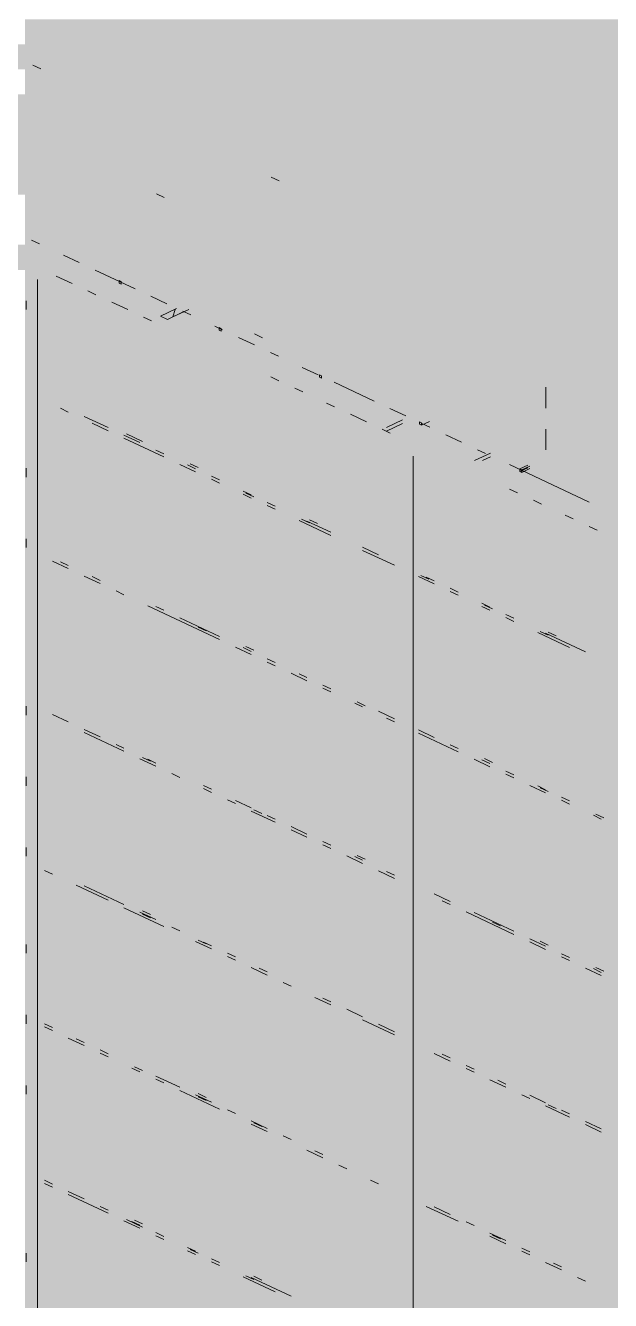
# Paper-space layout '03 3D Building and Roof' of a CAD drawing. Header units: millimetres. Extents: x 5 to 415, y 5 to 292.
# Drawn here: x 215.16 to 219.06, y 218.81 to 227.29 of the extents above; entities that cross this region are included whole.
import ezdxf

# ---------------------------------------------------------------- set-up
doc = ezdxf.new("R2010")
doc.units = ezdxf.units.MM
doc.layers.add('EXISTING', color=7, linetype='Continuous')
doc.layers.add('IMAGES', color=7, linetype='Continuous')

# ---------------------------------------------------------------- blocks, each defined once
blk = doc.blocks.new('SHEET_03')
at = {"layer": 'EXISTING', "color": 250, "lineweight": 9}
for p, q in [((215.2652, 227.0028), (215.2123, 227.0276)), ((216.8521, 226.2578), (216.7992, 226.2826)), ((216.0346, 226.172), (216.0875, 226.1472)), ((215.2564, 225.8401), (215.2034, 225.865)), ((215.5215, 225.7156), (215.4155, 225.7654)), ((215.2427, 225.6024), (215.2427, 208.9509)), ((215.4735, 225.5763), (215.3676, 225.626)), ((215.8926, 225.5414), (215.6276, 225.6659)), ((215.7861, 225.5956), (215.7861, 225.5789)), ((215.7995, 225.5893), (215.7861, 225.5956)), ((215.6323, 225.5017), (215.5794, 225.5266)), ((215.7861, 225.5789), (215.7995, 225.5727)), ((215.7995, 225.5727), (215.7995, 225.5893)), ((215.1677, 225.4031), (215.1677, 225.4618)), ((215.8441, 225.4023), (215.7382, 225.452)), ((216.1047, 225.4419), (215.9987, 225.4916)), ((216.0029, 225.3277), (215.95, 225.3526)), ((216.0613, 225.3594), (216.1676, 225.4093)), ((216.0613, 225.3594), (216.1077, 225.3376)), ((216.1077, 225.3376), (216.214, 225.3875)), ((216.1077, 225.3376), (216.1452, 225.354)), ((216.1452, 225.354), (216.2515, 225.4039)), ((216.1452, 225.354), (216.1595, 225.4024)), ((216.2638, 225.3672), (216.2107, 225.3921)), ((216.4758, 225.2676), (216.4228, 225.2925)), ((216.4529, 225.2825), (216.4529, 225.2659)), ((216.4662, 225.2763), (216.4529, 225.2825)), ((216.4529, 225.2659), (216.4662, 225.2596)), ((216.4662, 225.2596), (216.4662, 225.2763)), ((216.6879, 225.1681), (216.5819, 225.2178)), ((216.6879, 225.2409), (216.7409, 225.216)), ((216.8469, 225.0934), (216.7939, 225.1183)), ((217.112, 224.9689), (217.006, 225.0187)), ((216.85, 224.93), (216.7971, 224.9549)), ((217.1197, 224.9695), (217.1197, 224.9529)), ((217.133, 224.9633), (217.1197, 224.9695)), ((217.1197, 224.9529), (217.133, 224.9466)), ((217.133, 224.9466), (217.133, 224.9633)), ((217.4831, 224.7947), (217.2181, 224.9192)), ((217.0089, 224.8554), (216.9559, 224.8803)), ((218.6266, 224.747), (218.6266, 224.8858)), ((215.3955, 224.7464), (215.4485, 224.7215)), ((217.2207, 224.756), (217.1677, 224.7809)), ((217.6952, 224.6952), (217.5892, 224.7449)), ((215.5544, 224.6926), (215.7132, 224.6181)), ((217.4324, 224.6566), (217.3265, 224.7063)), ((217.5652, 224.6191), (217.6718, 224.6691)), ((217.7998, 224.6336), (217.8526, 224.6584)), ((215.6073, 224.647), (215.7132, 224.5973)), ((215.9417, 224.5265), (215.8358, 224.5762)), ((217.5913, 224.582), (217.5383, 224.6069)), ((217.5652, 224.5941), (217.6718, 224.6442)), ((217.7864, 224.6565), (217.7864, 224.6398)), ((217.7998, 224.6502), (217.7864, 224.6565)), ((217.7864, 224.6398), (217.7998, 224.6336)), ((217.7998, 224.6336), (217.7998, 224.6502)), ((217.8543, 224.6205), (217.8012, 224.6454)), ((218.6266, 224.4695), (218.6266, 224.6083)), ((215.8191, 224.5684), (215.925, 224.5187)), ((215.8191, 224.5476), (216.0838, 224.4233)), ((218.0663, 224.5209), (217.9603, 224.5707)), ((216.0309, 224.4689), (216.0838, 224.4441)), ((217.7431, 224.4286), (217.7431, 207.777)), ((218.1514, 224.3989), (218.258, 224.449)), ((218.2254, 224.4463), (218.1724, 224.4711)), ((218.2047, 224.399), (218.258, 224.424)), ((215.1677, 224.2891), (215.1677, 224.3477)), ((216.1897, 224.3736), (216.2956, 224.3238)), ((216.2427, 224.3695), (216.2956, 224.3447)), ((216.3123, 224.3525), (216.2593, 224.3773)), ((218.9146, 224.1227), (218.3844, 224.3716)), ((218.5061, 224.3683), (218.4532, 224.3435)), ((218.4532, 224.3268), (218.5061, 224.3516)), ((218.4532, 224.3435), (218.4532, 224.3268)), ((218.4666, 224.3372), (218.4532, 224.3435)), ((218.4532, 224.3268), (218.4666, 224.3205)), ((218.4666, 224.3372), (218.5194, 224.362)), ((218.4666, 224.3205), (218.5194, 224.3453)), ((218.4666, 224.3205), (218.4666, 224.3372)), ((216.4015, 224.295), (216.4544, 224.2701)), ((216.4015, 224.2741), (216.4544, 224.2493)), ((216.6133, 224.1955), (216.6662, 224.1707)), ((216.6133, 224.1747), (216.6662, 224.1499)), ((216.6299, 224.1825), (216.6829, 224.1577)), ((218.4384, 224.1843), (218.3854, 224.2092)), ((216.7721, 224.121), (216.825, 224.0961)), ((216.7721, 224.1001), (216.825, 224.0753)), ((218.5972, 224.1098), (218.5443, 224.1346)), ((216.9839, 224.0007), (217.1957, 223.9013)), ((217.0005, 224.0085), (217.0535, 223.9837)), ((217.0368, 223.9967), (217.1957, 223.9221)), ((217.1064, 223.9797), (217.0535, 224.0045)), ((218.809, 224.0103), (218.756, 224.0352)), ((218.9678, 223.9358), (218.9149, 223.9606)), ((215.1677, 223.8201), (215.1677, 223.8787)), ((217.4074, 223.8227), (217.5133, 223.773)), ((215.3426, 223.7305), (215.4485, 223.6808)), ((215.3955, 223.7265), (215.4485, 223.7016)), ((217.4074, 223.8019), (217.6192, 223.7025)), ((215.5544, 223.6311), (215.6603, 223.5814)), ((215.6073, 223.6271), (215.6603, 223.6022)), ((217.778, 223.6279), (217.8839, 223.5782)), ((217.7947, 223.6357), (217.8477, 223.6109)), ((217.831, 223.6238), (217.8839, 223.599)), ((215.7662, 223.5317), (215.8191, 223.5068)), ((217.9898, 223.5493), (218.0428, 223.5244)), ((217.9898, 223.5285), (218.0428, 223.5036)), ((215.9779, 223.4323), (216.4544, 223.2086)), ((216.0309, 223.4282), (216.0838, 223.4034)), ((218.2016, 223.4499), (218.2545, 223.425)), ((218.2016, 223.429), (218.2545, 223.4042)), ((218.2183, 223.4369), (218.2712, 223.412)), ((216.1897, 223.3537), (216.4544, 223.2294)), ((218.3604, 223.3753), (218.4134, 223.3504)), ((218.3604, 223.3545), (218.4134, 223.3296)), ((216.3123, 223.291), (216.3652, 223.2661)), ((218.5722, 223.255), (218.784, 223.1556)), ((218.5889, 223.2629), (218.6418, 223.238)), ((218.6251, 223.251), (218.8899, 223.1267)), ((218.6948, 223.234), (218.6418, 223.2588)), ((216.5603, 223.1588), (216.6662, 223.1091)), ((216.6133, 223.1548), (216.6662, 223.13)), ((216.6829, 223.1378), (216.6299, 223.1626)), ((216.7721, 223.0802), (216.825, 223.0554)), ((216.7721, 223.0594), (216.825, 223.0346)), ((216.9309, 222.9849), (217.0368, 222.9351)), ((216.9839, 222.9808), (217.0368, 222.956)), ((217.1427, 222.9063), (217.1957, 222.8814)), ((217.1427, 222.8854), (217.1957, 222.8606)), ((217.3712, 222.7938), (217.4241, 222.769)), ((215.1677, 222.706), (215.1677, 222.7647)), ((215.3426, 222.7106), (215.4485, 222.6609)), ((217.3545, 222.786), (217.4074, 222.7612)), ((217.5133, 222.7323), (217.6192, 222.6825)), ((217.5663, 222.6866), (217.6192, 222.6617)), ((215.5544, 222.6112), (215.6603, 222.5615)), ((215.5544, 222.5904), (215.8191, 222.4661)), ((217.778, 222.608), (217.8839, 222.5583)), ((217.778, 222.5872), (218.0428, 222.4629)), ((215.7662, 222.5118), (215.8191, 222.4869)), ((217.9898, 222.5086), (218.0428, 222.4837)), ((215.925, 222.4164), (216.0309, 222.3667)), ((215.9417, 222.4242), (215.9946, 222.3994)), ((215.9779, 222.4124), (216.0309, 222.3875)), ((218.1486, 222.4132), (218.2545, 222.3635)), ((218.2016, 222.4091), (218.2545, 222.3843)), ((218.2712, 222.3921), (218.2183, 222.417)), ((215.1677, 222.237), (215.1677, 222.2956)), ((216.1368, 222.317), (216.1897, 222.2921)), ((218.3604, 222.3346), (218.4134, 222.3097)), ((218.3604, 222.3138), (218.4134, 222.2889)), ((216.3485, 222.2384), (216.4015, 222.2135)), ((216.3485, 222.2176), (216.4015, 222.1927)), ((218.5193, 222.2392), (218.6251, 222.1895)), ((218.5722, 222.2351), (218.6251, 222.2103)), ((218.5889, 222.2222), (218.6418, 222.1973)), ((216.5074, 222.143), (216.5603, 222.1181)), ((216.5603, 222.1389), (216.6662, 222.0892)), ((218.731, 222.1606), (218.784, 222.1357)), ((218.731, 222.1398), (218.784, 222.1149)), ((216.6662, 222.0684), (216.825, 221.9939)), ((216.6829, 222.0762), (216.7358, 222.0514)), ((216.7721, 222.0395), (216.825, 222.0147)), ((218.9428, 222.0403), (218.9958, 222.0155)), ((218.9595, 222.0482), (219.0124, 222.0233)), ((216.9309, 221.965), (217.0368, 221.9152)), ((216.9309, 221.9441), (217.0368, 221.8944)), ((217.1427, 221.8655), (217.1957, 221.8407)), ((215.1677, 221.7679), (215.1677, 221.8266)), ((217.1427, 221.8447), (217.1957, 221.8199)), ((217.3015, 221.7701), (217.4074, 221.7204)), ((217.3545, 221.7661), (217.4074, 221.7413)), ((217.4241, 221.7491), (217.3712, 221.7739)), ((215.2897, 221.6739), (215.3426, 221.6491)), ((217.5133, 221.6707), (217.6192, 221.621)), ((217.5663, 221.6667), (217.6192, 221.6418)), ((215.5014, 221.5745), (215.7132, 221.4751)), ((215.5544, 221.5705), (215.8191, 221.4462)), ((217.8839, 221.5175), (217.9898, 221.4678)), ((217.9369, 221.4719), (217.9898, 221.447)), ((215.8191, 221.4254), (216.0838, 221.3011)), ((215.925, 221.3965), (216.0309, 221.3468)), ((215.9946, 221.3795), (215.9417, 221.4043)), ((215.9417, 221.3835), (215.9946, 221.3586)), ((218.0957, 221.3973), (218.4134, 221.2482)), ((218.1486, 221.3933), (218.4134, 221.269)), ((216.1368, 221.2971), (216.1897, 221.2722)), ((218.2712, 221.3306), (218.3242, 221.3057)), ((216.2956, 221.2017), (216.4015, 221.152)), ((216.3123, 221.2095), (216.3652, 221.1847)), ((216.3485, 221.1976), (216.4015, 221.1728)), ((218.5193, 221.2193), (218.6251, 221.1696)), ((218.5193, 221.1985), (218.6251, 221.1488)), ((218.6418, 221.1774), (218.5889, 221.2022)), ((215.1677, 221.123), (215.1677, 221.1816)), ((216.5074, 221.1231), (216.5603, 221.0982)), ((216.5074, 221.1023), (216.5603, 221.0774)), ((218.731, 221.1199), (218.784, 221.095)), ((218.731, 221.099), (218.784, 221.0742)), ((216.6662, 221.0277), (216.7721, 220.978)), ((216.7192, 221.0237), (216.7721, 220.9988)), ((218.8899, 221.0245), (218.9958, 220.9748)), ((218.9428, 221.0204), (218.9958, 220.9956)), ((219.0124, 221.0034), (218.9595, 221.0283)), ((216.878, 220.9283), (216.9309, 220.9034)), ((217.0898, 220.8289), (217.1957, 220.7791)), ((217.1427, 220.8248), (217.1957, 220.8)), ((215.1677, 220.6539), (215.1677, 220.7125)), ((217.3015, 220.7502), (217.4074, 220.7005)), ((217.4074, 220.6797), (217.6192, 220.5803)), ((215.2897, 220.654), (215.3426, 220.6292)), ((215.2897, 220.6332), (215.3426, 220.6084)), ((217.5133, 220.6508), (217.6192, 220.6011)), ((215.4485, 220.5587), (215.5544, 220.5089)), ((215.5014, 220.5546), (215.5544, 220.5298)), ((215.6603, 220.4801), (215.7132, 220.4552)), ((215.6603, 220.4592), (215.7132, 220.4344)), ((217.8839, 220.456), (217.9898, 220.4063)), ((217.9369, 220.452), (217.9898, 220.4271)), ((215.872, 220.3598), (215.925, 220.335)), ((215.8887, 220.3676), (215.9417, 220.3428)), ((218.0957, 220.3774), (218.1486, 220.3525)), ((218.0957, 220.3566), (218.1486, 220.3317)), ((216.0309, 220.3061), (216.1897, 220.2315)), ((216.0309, 220.2852), (216.0838, 220.2604)), ((218.2545, 220.282), (218.3604, 220.2323)), ((218.3075, 220.278), (218.3604, 220.2531)), ((215.1677, 220.1849), (215.1677, 220.2435)), ((216.1897, 220.2107), (216.4544, 220.0864)), ((216.2956, 220.1818), (216.4015, 220.1321)), ((216.3652, 220.1648), (216.3123, 220.1896)), ((216.3123, 220.1688), (216.3652, 220.1439)), ((218.4663, 220.1826), (218.5193, 220.1577)), ((218.5193, 220.1786), (218.6251, 220.1288)), ((216.5074, 220.0824), (216.5603, 220.0575)), ((218.6251, 220.108), (218.784, 220.0335)), ((218.6418, 220.1159), (218.6948, 220.091)), ((216.6662, 220.0078), (216.7721, 219.9581)), ((218.731, 220.0791), (218.784, 220.0543)), ((218.8899, 220.0046), (218.9958, 219.9549)), ((216.6662, 219.987), (216.7721, 219.9373)), ((216.6829, 219.9948), (216.7358, 219.9699)), ((218.8899, 219.9838), (218.9958, 219.934)), ((216.878, 219.9084), (216.9309, 219.8835)), ((217.0368, 219.813), (217.1427, 219.7633)), ((217.0898, 219.8089), (217.1427, 219.7841)), ((217.2486, 219.7136), (217.3015, 219.6887)), ((215.2897, 219.6133), (215.3426, 219.5885)), ((215.2897, 219.5925), (215.3426, 219.5677)), ((217.4604, 219.6141), (217.5133, 219.5893)), ((215.4485, 219.5388), (215.5544, 219.489)), ((215.4485, 219.5179), (215.7132, 219.3937)), ((215.6603, 219.4393), (215.7132, 219.4145)), ((217.831, 219.4401), (218.0428, 219.3407)), ((217.8839, 219.4361), (217.9898, 219.3864)), ((215.8191, 219.3439), (215.925, 219.2942)), ((215.8358, 219.3518), (215.9417, 219.3021)), ((215.872, 219.3399), (215.925, 219.3151)), ((215.9417, 219.3229), (215.8887, 219.3477)), ((218.0957, 219.3367), (218.1486, 219.3118)), ((216.0309, 219.2653), (216.0838, 219.2405)), ((216.0309, 219.2445), (216.0838, 219.2197)), ((218.2545, 219.2621), (218.3604, 219.2124)), ((218.2545, 219.2413), (218.3604, 219.1916)), ((218.2712, 219.2491), (218.3242, 219.2243)), ((216.2427, 219.1659), (216.2956, 219.1411)), ((216.2593, 219.1529), (216.3123, 219.1281)), ((218.4663, 219.1627), (218.5193, 219.1378)), ((215.1677, 219.0708), (215.1677, 219.1295)), ((216.2427, 219.1451), (216.2956, 219.1202)), ((216.4015, 219.0914), (216.4544, 219.0665)), ((216.4015, 219.0705), (216.4544, 219.0457)), ((218.4663, 219.1419), (218.5193, 219.117)), ((218.6251, 219.0673), (218.731, 219.0176)), ((218.6781, 219.0633), (218.731, 219.0384)), ((216.6299, 218.9789), (216.6829, 218.9541)), ((216.6133, 218.9711), (216.825, 218.8717)), ((216.6662, 218.9671), (216.9309, 218.8428)), ((216.7358, 218.95), (216.6829, 218.9749)), ((218.8369, 218.9679), (218.8899, 218.943))]:
    blk.add_line(p, q, dxfattribs=at)
at = {"layer": 'IMAGES', "color": 7}
for points in [[(215.1593, 227.1667), (215.4925, 227.1667), (215.1593, 227.3333), (215.4925, 227.3333)], [(215.4925, 227.1667), (223.1578, 227.1667), (215.4925, 227.3333), (223.1578, 227.3333)], [(214.9926, 227), (215.3259, 227), (214.9926, 227.1667), (215.3259, 227.1667)], [(215.3259, 227), (215.4925, 227), (215.3259, 227.1667), (215.4925, 227.1667)], [(215.4925, 227), (215.6592, 227), (215.4925, 227.1667), (215.6592, 227.1667)], [(215.6592, 227), (222.9911, 227), (215.6592, 227.1667), (222.9911, 227.1667)], [(215.1593, 226.8333), (215.3259, 226.8333), (215.1593, 227), (215.3259, 227)], [(215.3259, 226.8333), (215.6592, 226.8333), (215.3259, 227), (215.6592, 227)], [(215.6592, 226.8333), (215.8258, 226.8333), (215.6592, 227), (215.8258, 227)], [(215.8258, 226.8333), (222.158, 226.8333), (215.8258, 227), (222.158, 227)], [(214.9926, 226.6667), (215.3259, 226.6667), (214.9926, 226.8333), (215.3259, 226.8333)], [(215.3259, 226.6667), (215.6592, 226.6667), (215.3259, 226.8333), (215.6592, 226.8333)], [(215.6592, 226.6667), (215.8258, 226.6667), (215.6592, 226.8333), (215.8258, 226.8333)], [(215.8258, 226.6667), (215.9924, 226.6667), (215.8258, 226.8333), (215.9924, 226.8333)], [(215.9924, 226.6667), (216.3257, 226.6667), (215.9924, 226.8333), (216.3257, 226.8333)], [(216.3257, 226.6667), (216.4924, 226.6667), (216.3257, 226.8333), (216.4924, 226.8333)], [(216.4924, 226.6667), (221.8247, 226.6667), (216.4924, 226.8333), (221.8247, 226.8333)], [(214.9926, 226.5), (215.3259, 226.5), (214.9926, 226.6667), (215.3259, 226.6667)], [(215.3259, 226.5), (215.9924, 226.5), (215.3259, 226.6667), (215.9924, 226.6667)], [(215.9924, 226.5), (216.4924, 226.5), (215.9924, 226.6667), (216.4924, 226.6667)], [(216.4924, 226.5), (216.659, 226.5), (216.4924, 226.6667), (216.659, 226.6667)], [(216.659, 226.5), (216.8256, 226.5), (216.659, 226.6667), (216.8256, 226.6667)], [(216.8256, 226.5), (221.4914, 226.5), (216.8256, 226.6667), (221.4914, 226.6667)], [(214.9926, 226.3333), (215.3259, 226.3333), (214.9926, 226.5), (215.3259, 226.5)], [(215.3259, 226.3333), (215.4925, 226.3333), (215.3259, 226.5), (215.4925, 226.5)], [(215.4925, 226.3333), (215.6592, 226.3333), (215.4925, 226.5), (215.6592, 226.5)], [(215.6592, 226.3333), (215.9924, 226.3333), (215.6592, 226.5), (215.9924, 226.5)], [(215.9924, 226.3333), (216.1591, 226.3333), (215.9924, 226.5), (216.1591, 226.5)], [(216.1591, 226.3333), (216.3257, 226.3333), (216.1591, 226.5), (216.3257, 226.5)], [(216.3257, 226.3333), (216.8256, 226.3333), (216.3257, 226.5), (216.8256, 226.5)], [(216.8256, 226.3333), (217.3255, 226.3333), (216.8256, 226.5), (217.3255, 226.5)], [(217.3255, 226.3333), (221.1581, 226.3333), (217.3255, 226.5), (221.1581, 226.5)], [(214.826, 226.1667), (215.3259, 226.1667), (214.826, 226.3333), (215.3259, 226.3333)], [(215.3259, 226.1667), (215.4925, 226.1667), (215.3259, 226.3333), (215.4925, 226.3333)], [(215.4925, 226.1667), (215.6592, 226.1667), (215.4925, 226.3333), (215.6592, 226.3333)], [(215.6592, 226.1667), (215.8258, 226.1667), (215.6592, 226.3333), (215.8258, 226.3333)], [(215.8258, 226), (215.9924, 226), (215.8258, 226.3333), (215.9924, 226.3333)], [(215.9924, 226.1667), (216.1591, 226.1667), (215.9924, 226.3333), (216.1591, 226.3333)], [(216.1591, 226.1667), (216.3257, 226.1667), (216.1591, 226.3333), (216.3257, 226.3333)], [(216.3257, 226.1667), (216.4924, 226.1667), (216.3257, 226.3333), (216.4924, 226.3333)], [(216.4924, 226.1667), (216.659, 226.1667), (216.4924, 226.3333), (216.659, 226.3333)], [(216.659, 226.1667), (216.8256, 226.1667), (216.659, 226.3333), (216.8256, 226.3333)], [(216.8256, 226.1667), (216.9923, 226.1667), (216.8256, 226.3333), (216.9923, 226.3333)], [(216.9923, 226.1667), (217.1589, 226.1667), (216.9923, 226.3333), (217.1589, 226.3333)], [(217.1589, 226.1667), (217.3255, 226.1667), (217.1589, 226.3333), (217.3255, 226.3333)], [(217.3255, 226.1667), (217.4922, 226.1667), (217.3255, 226.3333), (217.4922, 226.3333)], [(217.4922, 226.1667), (220.8249, 226.1667), (217.4922, 226.3333), (220.8249, 226.3333)], [(215.1593, 226), (215.8258, 226), (215.1593, 226.1667), (215.8258, 226.1667)], [(215.9924, 226), (216.1591, 226), (215.9924, 226.1667), (216.1591, 226.1667)], [(216.1591, 226), (216.4924, 226), (216.1591, 226.1667), (216.4924, 226.1667)], [(216.4924, 226), (216.9923, 226), (216.4924, 226.1667), (216.9923, 226.1667)], [(216.9923, 226), (217.1589, 226), (216.9923, 226.1667), (217.1589, 226.1667)], [(217.1589, 226), (217.3255, 226), (217.1589, 226.1667), (217.3255, 226.1667)], [(217.3255, 226), (217.4922, 226), (217.3255, 226.1667), (217.4922, 226.1667)], [(217.4922, 226), (217.6588, 226), (217.4922, 226.1667), (217.6588, 226.1667)], [(217.6588, 226), (217.8254, 226), (217.6588, 226.1667), (217.8254, 226.1667)], [(217.8254, 226), (220.6582, 226), (217.8254, 226.1667), (220.6582, 226.1667)], [(215.1593, 225.8333), (215.3259, 225.8333), (215.1593, 226), (215.3259, 226)], [(215.3259, 225.8333), (215.4925, 225.8333), (215.3259, 226), (215.4925, 226)], [(215.4925, 225.8333), (216.1591, 225.8333), (215.4925, 226), (216.1591, 226)], [(216.1591, 225.8333), (216.3257, 225.8333), (216.1591, 226), (216.3257, 226)], [(216.3257, 225.8333), (216.4924, 225.8333), (216.3257, 226), (216.4924, 226)], [(216.4924, 225.8333), (216.659, 225.8333), (216.4924, 226), (216.659, 226)], [(216.659, 225.8333), (216.8256, 225.8333), (216.659, 226), (216.8256, 226)], [(216.8256, 225.8333), (217.4922, 225.8333), (216.8256, 226), (217.4922, 226)], [(217.4922, 225.8333), (217.6588, 225.8333), (217.4922, 226), (217.6588, 226)], [(217.6588, 225.8333), (217.8254, 225.8333), (217.6588, 226), (217.8254, 226)], [(217.8254, 225.8333), (217.9921, 225.8333), (217.8254, 226), (217.9921, 226)], [(217.9921, 225.8333), (218.1587, 225.8333), (217.9921, 226), (218.1587, 226)], [(218.1587, 225.8333), (220.4916, 225.8333), (218.1587, 226), (220.4916, 226)], [(214.9926, 225.6667), (215.3259, 225.6667), (214.9926, 225.8333), (215.3259, 225.8333)], [(215.3259, 225.6667), (215.4925, 225.6667), (215.3259, 225.8333), (215.4925, 225.8333)], [(215.4925, 225.6667), (215.6592, 225.6667), (215.4925, 225.8333), (215.6592, 225.8333)], [(215.6592, 225.6667), (215.8258, 225.6667), (215.6592, 225.8333), (215.8258, 225.8333)], [(215.8258, 225.6667), (216.4924, 225.6667), (215.8258, 225.8333), (216.4924, 225.8333)], [(216.4924, 225.6667), (216.659, 225.6667), (216.4924, 225.8333), (216.659, 225.8333)], [(216.659, 225.6667), (216.8256, 225.6667), (216.659, 225.8333), (216.8256, 225.8333)], [(216.8256, 225.6667), (216.9923, 225.6667), (216.8256, 225.8333), (216.9923, 225.8333)], [(216.9923, 225.6667), (217.1589, 225.6667), (216.9923, 225.8333), (217.1589, 225.8333)], [(217.1589, 225.6667), (217.6588, 225.6667), (217.1589, 225.8333), (217.6588, 225.8333)], [(217.6588, 225.6667), (217.8254, 225.6667), (217.6588, 225.8333), (217.8254, 225.8333)], [(217.8254, 225.6667), (218.1587, 225.6667), (217.8254, 225.8333), (218.1587, 225.8333)], [(218.1587, 225.6667), (218.492, 225.6667), (218.1587, 225.8333), (218.492, 225.8333)], [(218.492, 225.6667), (220.1583, 225.6667), (218.492, 225.8333), (220.1583, 225.8333)], [(215.1593, 225.5), (215.4925, 225.5), (215.1593, 225.6667), (215.4925, 225.6667)], [(215.4925, 225.5), (215.6592, 225.5), (215.4925, 225.6667), (215.6592, 225.6667)], [(215.6592, 225.5), (215.8258, 225.5), (215.6592, 225.6667), (215.8258, 225.6667)], [(215.8258, 225.5), (215.9924, 225.5), (215.8258, 225.6667), (215.9924, 225.6667)], [(215.9924, 225.5), (216.1591, 225.5), (215.9924, 225.6667), (216.1591, 225.6667)], [(216.1591, 225.5), (216.8256, 225.5), (216.1591, 225.6667), (216.8256, 225.6667)], [(216.8256, 225.5), (216.9923, 225.5), (216.8256, 225.6667), (216.9923, 225.6667)], [(216.9923, 225.5), (217.1589, 225.5), (216.9923, 225.6667), (217.1589, 225.6667)], [(217.1589, 225.5), (217.3255, 225.5), (217.1589, 225.6667), (217.3255, 225.6667)], [(217.3255, 225.5), (217.4922, 225.5), (217.3255, 225.6667), (217.4922, 225.6667)], [(217.4922, 225.5), (217.9921, 225.5), (217.4922, 225.6667), (217.9921, 225.6667)], [(217.9921, 225.5), (218.1587, 225.5), (217.9921, 225.6667), (218.1587, 225.6667)], [(218.1587, 225.5), (218.3253, 225.5), (218.1587, 225.6667), (218.3253, 225.6667)], [(218.3253, 225.5), (218.492, 225.5), (218.3253, 225.6667), (218.492, 225.6667)], [(218.492, 225.5), (218.6586, 225.5), (218.492, 225.6667), (218.6586, 225.6667)], [(218.6586, 225.5), (218.8253, 225.5), (218.6586, 225.6667), (218.8253, 225.6667)], [(218.8253, 225.5), (219.8251, 225.5), (218.8253, 225.6667), (219.8251, 225.6667)], [(215.1593, 209), (215.3259, 209), (215.1593, 225.5), (215.3259, 225.5)], [(215.3259, 225.3333), (215.4925, 225.3333), (215.3259, 225.5), (215.4925, 225.5)], [(215.4925, 225.3333), (215.6592, 225.3333), (215.4925, 225.5), (215.6592, 225.5)], [(215.6592, 225.3333), (215.8258, 225.3333), (215.6592, 225.5), (215.8258, 225.5)], [(215.8258, 225.1667), (215.9924, 225.1667), (215.8258, 225.5), (215.9924, 225.5)], [(215.9924, 225.3333), (216.1591, 225.3333), (215.9924, 225.5), (216.1591, 225.5)], [(216.1591, 225.3333), (216.3257, 225.3333), (216.1591, 225.5), (216.3257, 225.5)], [(216.3257, 225.3333), (216.4924, 225.3333), (216.3257, 225.5), (216.4924, 225.5)], [(216.4924, 225.3333), (217.1589, 225.3333), (216.4924, 225.5), (217.1589, 225.5)], [(217.1589, 225.3333), (217.3255, 225.3333), (217.1589, 225.5), (217.3255, 225.5)], [(217.3255, 225.3333), (217.4922, 225.3333), (217.3255, 225.5), (217.4922, 225.5)], [(217.4922, 225.3333), (217.6588, 225.3333), (217.4922, 225.5), (217.6588, 225.5)], [(217.6588, 225.3333), (217.8254, 225.3333), (217.6588, 225.5), (217.8254, 225.5)], [(217.8254, 225.3333), (218.492, 225.3333), (217.8254, 225.5), (218.492, 225.5)], [(218.492, 225.3333), (218.6586, 225.3333), (218.492, 225.5), (218.6586, 225.5)], [(218.6586, 225.3333), (218.8253, 225.3333), (218.6586, 225.5), (218.8253, 225.5)], [(218.8253, 225.3333), (219.1585, 225.3333), (218.8253, 225.5), (219.1585, 225.5)], [(215.3259, 225.1667), (215.4925, 225.1667), (215.3259, 225.3333), (215.4925, 225.3333)], [(215.4925, 225.1667), (215.8258, 225.1667), (215.4925, 225.3333), (215.8258, 225.3333)], [(215.9924, 225.1667), (216.3257, 225.1667), (215.9924, 225.3333), (216.3257, 225.3333)], [(216.3257, 225.1667), (216.659, 225.1667), (216.3257, 225.3333), (216.659, 225.3333)], [(216.659, 225.1667), (216.8256, 225.1667), (216.659, 225.3333), (216.8256, 225.3333)], [(216.8256, 225.1667), (217.4922, 225.1667), (216.8256, 225.3333), (217.4922, 225.3333)], [(217.4922, 225.1667), (217.6588, 225.1667), (217.4922, 225.3333), (217.6588, 225.3333)], [(217.6588, 225.1667), (217.8254, 225.1667), (217.6588, 225.3333), (217.8254, 225.3333)], [(217.8254, 225.1667), (217.9921, 225.1667), (217.8254, 225.3333), (217.9921, 225.3333)], [(217.9921, 225.1667), (218.1587, 225.1667), (217.9921, 225.3333), (218.1587, 225.3333)], [(218.1587, 225.1667), (218.3253, 225.1667), (218.1587, 225.3333), (218.3253, 225.3333)], [(218.3253, 225.1667), (218.8253, 225.1667), (218.3253, 225.3333), (218.8253, 225.3333)], [(218.8253, 225.1667), (218.9919, 225.1667), (218.8253, 225.3333), (218.9919, 225.3333)], [(218.9919, 225), (219.1585, 225), (218.9919, 225.3333), (219.1585, 225.3333)], [(215.3259, 225), (216.3257, 225), (215.3259, 225.1667), (216.3257, 225.1667)], [(216.3257, 225), (216.4924, 225), (216.3257, 225.1667), (216.4924, 225.1667)], [(216.4924, 225), (216.659, 225), (216.4924, 225.1667), (216.659, 225.1667)], [(216.659, 225), (216.9923, 225), (216.659, 225.1667), (216.9923, 225.1667)], [(216.9923, 225), (217.1589, 225), (216.9923, 225.1667), (217.1589, 225.1667)], [(217.1589, 225), (217.8254, 225), (217.1589, 225.1667), (217.8254, 225.1667)], [(217.8254, 225), (217.9921, 225), (217.8254, 225.1667), (217.9921, 225.1667)], [(217.9921, 225), (218.1587, 225), (217.9921, 225.1667), (218.1587, 225.1667)], [(218.1587, 225), (218.492, 225), (218.1587, 225.1667), (218.492, 225.1667)], [(218.492, 225), (218.8253, 225), (218.492, 225.1667), (218.8253, 225.1667)], [(218.8253, 225), (218.9919, 225), (218.8253, 225.1667), (218.9919, 225.1667)], [(215.3259, 224.8333), (215.4925, 224.8333), (215.3259, 225), (215.4925, 225)], [(215.4925, 224.8333), (216.659, 224.8333), (215.4925, 225), (216.659, 225)], [(216.659, 224.8333), (216.8256, 224.8333), (216.659, 225), (216.8256, 225)], [(216.8256, 224.8333), (216.9923, 224.8333), (216.8256, 225), (216.9923, 225)], [(216.9923, 224.8333), (217.1589, 224.8333), (216.9923, 225), (217.1589, 225)], [(217.1589, 224.8333), (217.3255, 224.8333), (217.1589, 225), (217.3255, 225)], [(217.3255, 224.8333), (217.4922, 224.8333), (217.3255, 225), (217.4922, 225)], [(217.4922, 224.8333), (217.6588, 224.8333), (217.4922, 225), (217.6588, 225)], [(217.6588, 224.8333), (218.1587, 224.8333), (217.6588, 225), (218.1587, 225)], [(218.1587, 224.8333), (218.492, 224.8333), (218.1587, 225), (218.492, 225)], [(218.492, 224.8333), (218.6586, 224.8333), (218.492, 225), (218.6586, 225)], [(218.6586, 224.8333), (218.8253, 224.8333), (218.6586, 225), (218.8253, 225)], [(218.8253, 224.8333), (219.3252, 224.8333), (218.8253, 225), (219.3252, 225)], [(215.3259, 224.6667), (215.6592, 224.6667), (215.3259, 224.8333), (215.6592, 224.8333)], [(215.6592, 224.6667), (216.8256, 224.6667), (215.6592, 224.8333), (216.8256, 224.8333)], [(216.8256, 224.6667), (216.9923, 224.6667), (216.8256, 224.8333), (216.9923, 224.8333)], [(216.9923, 224.6667), (217.1589, 224.6667), (216.9923, 224.8333), (217.1589, 224.8333)], [(217.1589, 224.6667), (217.3255, 224.6667), (217.1589, 224.8333), (217.3255, 224.8333)], [(217.3255, 224.6667), (217.4922, 224.6667), (217.3255, 224.8333), (217.4922, 224.8333)], [(217.4922, 224.6667), (217.6588, 224.6667), (217.4922, 224.8333), (217.6588, 224.8333)], [(217.6588, 224.6667), (217.8254, 224.6667), (217.6588, 224.8333), (217.8254, 224.8333)], [(217.8254, 224.6667), (217.9921, 224.6667), (217.8254, 224.8333), (217.9921, 224.8333)], [(217.9921, 224.6667), (218.492, 224.6667), (217.9921, 224.8333), (218.492, 224.8333)], [(218.492, 224.5), (218.8253, 224.5), (218.492, 224.8333), (218.8253, 224.8333)], [(218.8253, 224.3333), (218.9919, 224.3333), (218.8253, 224.8333), (218.9919, 224.8333)], [(218.9919, 224.6667), (219.1585, 224.6667), (218.9919, 224.8333), (219.1585, 224.8333)], [(215.3259, 223.6667), (215.4925, 223.6667), (215.3259, 224.6667), (215.4925, 224.6667)], [(215.4925, 224.5), (215.8258, 224.5), (215.4925, 224.6667), (215.8258, 224.6667)], [(215.8258, 224.3333), (215.9924, 224.3333), (215.8258, 224.6667), (215.9924, 224.6667)], [(215.9924, 224.5), (217.1589, 224.5), (215.9924, 224.6667), (217.1589, 224.6667)], [(217.1589, 224.5), (217.6588, 224.5), (217.1589, 224.6667), (217.6588, 224.6667)], [(217.6588, 207.8333), (217.8254, 207.8333), (217.6588, 224.6667), (217.8254, 224.6667)], [(217.8254, 224.5), (217.9921, 224.5), (217.8254, 224.6667), (217.9921, 224.6667)], [(217.9921, 224.5), (218.1587, 224.5), (217.9921, 224.6667), (218.1587, 224.6667)], [(218.1587, 224.5), (218.3253, 224.5), (218.1587, 224.6667), (218.3253, 224.6667)], [(218.3253, 224.5), (218.492, 224.5), (218.3253, 224.6667), (218.492, 224.6667)], [(218.9919, 224.1667), (219.1585, 224.1667), (218.9919, 224.6667), (219.1585, 224.6667)], [(215.4925, 224.3333), (215.8258, 224.3333), (215.4925, 224.5), (215.8258, 224.5)], [(215.9924, 224.3333), (216.1591, 224.3333), (215.9924, 224.5), (216.1591, 224.5)], [(216.1591, 224.1667), (216.3257, 224.1667), (216.1591, 224.5), (216.3257, 224.5)], [(216.3257, 224.3333), (217.6588, 224.3333), (216.3257, 224.5), (217.6588, 224.5)], [(217.8254, 224.3333), (218.1587, 224.3333), (217.8254, 224.5), (218.1587, 224.5)], [(218.1587, 224.3333), (218.3253, 224.3333), (218.1587, 224.5), (218.3253, 224.5)], [(218.3253, 224.3333), (218.6586, 224.3333), (218.3253, 224.5), (218.6586, 224.5)], [(218.6586, 224.3333), (218.8253, 224.3333), (218.6586, 224.5), (218.8253, 224.5)], [(215.4925, 224.1667), (216.1591, 224.1667), (215.4925, 224.3333), (216.1591, 224.3333)], [(216.3257, 224.1667), (216.4924, 224.1667), (216.3257, 224.3333), (216.4924, 224.3333)], [(216.4924, 224), (216.659, 224), (216.4924, 224.3333), (216.659, 224.3333)], [(216.659, 224.1667), (217.6588, 224.1667), (216.659, 224.3333), (217.6588, 224.3333)], [(217.8254, 224.1667), (218.1587, 224.1667), (217.8254, 224.3333), (218.1587, 224.3333)], [(218.1587, 224.1667), (218.3253, 224.1667), (218.1587, 224.3333), (218.3253, 224.3333)], [(218.3253, 224.1667), (218.6586, 224.1667), (218.3253, 224.3333), (218.6586, 224.3333)], [(218.6586, 224.1667), (218.8253, 224.1667), (218.6586, 224.3333), (218.8253, 224.3333)], [(218.8253, 224.1667), (218.9919, 224.1667), (218.8253, 224.3333), (218.9919, 224.3333)], [(215.4925, 224), (216.4924, 224), (215.4925, 224.1667), (216.4924, 224.1667)], [(216.659, 224), (216.8256, 224), (216.659, 224.1667), (216.8256, 224.1667)], [(216.8256, 224), (216.9923, 224), (216.8256, 224.1667), (216.9923, 224.1667)], [(216.9923, 224), (217.6588, 224), (216.9923, 224.1667), (217.6588, 224.1667)], [(217.8254, 223.6667), (217.9921, 223.6667), (217.8254, 224.1667), (217.9921, 224.1667)], [(217.9921, 224), (218.3253, 224), (217.9921, 224.1667), (218.3253, 224.1667)], [(218.3253, 224), (218.8253, 224), (218.3253, 224.1667), (218.8253, 224.1667)], [(218.8253, 224), (218.9919, 224), (218.8253, 224.1667), (218.9919, 224.1667)], [(218.9919, 223.8333), (219.1585, 223.8333), (218.9919, 224.1667), (219.1585, 224.1667)], [(215.4925, 223.8333), (216.659, 223.8333), (215.4925, 224), (216.659, 224)], [(216.659, 223.8333), (217.1589, 223.8333), (216.659, 224), (217.1589, 224)], [(217.1589, 223.8333), (217.3255, 223.8333), (217.1589, 224), (217.3255, 224)], [(217.3255, 223.8333), (217.6588, 223.8333), (217.3255, 224), (217.6588, 224)], [(217.9921, 223.8333), (218.6586, 223.8333), (217.9921, 224), (218.6586, 224)], [(218.6586, 223.8333), (218.9919, 223.8333), (218.6586, 224), (218.9919, 224)], [(215.4925, 223.6667), (217.1589, 223.6667), (215.4925, 223.8333), (217.1589, 223.8333)], [(217.1589, 223.6667), (217.3255, 223.6667), (217.1589, 223.8333), (217.3255, 223.8333)], [(217.3255, 223.6667), (217.4922, 223.6667), (217.3255, 223.8333), (217.4922, 223.8333)], [(217.4922, 223.5), (217.6588, 223.5), (217.4922, 223.8333), (217.6588, 223.8333)], [(217.9921, 223.6667), (218.9919, 223.6667), (217.9921, 223.8333), (218.9919, 223.8333)], [(218.9919, 223.1667), (219.1585, 223.1667), (218.9919, 223.8333), (219.1585, 223.8333)], [(215.3259, 223.5), (215.6592, 223.5), (215.3259, 223.6667), (215.6592, 223.6667)], [(215.6592, 223.5), (215.8258, 223.5), (215.6592, 223.6667), (215.8258, 223.6667)], [(215.8258, 223.5), (217.4922, 223.5), (215.8258, 223.6667), (217.4922, 223.6667)], [(217.8254, 223.5), (217.9921, 223.5), (217.8254, 223.6667), (217.9921, 223.6667)], [(217.9921, 223.5), (218.1587, 223.5), (217.9921, 223.6667), (218.1587, 223.6667)], [(218.1587, 223.5), (218.9919, 223.5), (218.1587, 223.6667), (218.9919, 223.6667)], [(215.3259, 223.3333), (215.6592, 223.3333), (215.3259, 223.5), (215.6592, 223.5)], [(215.6592, 223.3333), (216.3257, 223.3333), (215.6592, 223.5), (216.3257, 223.5)], [(216.3257, 223.3333), (217.6588, 223.3333), (216.3257, 223.5), (217.6588, 223.5)], [(217.8254, 223.3333), (218.492, 223.3333), (217.8254, 223.5), (218.492, 223.5)], [(218.492, 223.3333), (218.9919, 223.3333), (218.492, 223.5), (218.9919, 223.5)], [(215.3259, 223.1667), (215.4925, 223.1667), (215.3259, 223.3333), (215.4925, 223.3333)], [(215.4925, 223.1667), (215.9924, 223.1667), (215.4925, 223.3333), (215.9924, 223.3333)], [(215.9924, 223.1667), (216.1591, 223.1667), (215.9924, 223.3333), (216.1591, 223.3333)], [(216.1591, 223.1667), (216.4924, 223.1667), (216.1591, 223.3333), (216.4924, 223.3333)], [(216.4924, 223.1667), (217.6588, 223.1667), (216.4924, 223.3333), (217.6588, 223.3333)], [(217.8254, 221.5), (217.9921, 221.5), (217.8254, 223.3333), (217.9921, 223.3333)], [(217.9921, 223.1667), (218.1587, 223.1667), (217.9921, 223.3333), (218.1587, 223.3333)], [(218.1587, 223.1667), (218.3253, 223.1667), (218.1587, 223.3333), (218.3253, 223.3333)], [(218.3253, 223.1667), (218.492, 223.1667), (218.3253, 223.3333), (218.492, 223.3333)], [(218.492, 223.1667), (218.8253, 223.1667), (218.492, 223.3333), (218.8253, 223.3333)], [(218.8253, 223.1667), (218.9919, 223.1667), (218.8253, 223.3333), (218.9919, 223.3333)], [(215.3259, 223), (216.3257, 223), (215.3259, 223.1667), (216.3257, 223.1667)], [(216.3257, 223), (216.4924, 223), (216.3257, 223.1667), (216.4924, 223.1667)], [(216.4924, 223), (216.659, 223), (216.4924, 223.1667), (216.659, 223.1667)], [(216.659, 222.8333), (216.9923, 222.8333), (216.659, 223.1667), (216.9923, 223.1667)], [(216.9923, 223), (217.6588, 223), (216.9923, 223.1667), (217.6588, 223.1667)], [(217.9921, 223), (218.6586, 223), (217.9921, 223.1667), (218.6586, 223.1667)], [(218.6586, 223), (218.8253, 223), (218.6586, 223.1667), (218.8253, 223.1667)], [(218.8253, 223), (219.1585, 223), (218.8253, 223.1667), (219.1585, 223.1667)], [(215.3259, 222.8333), (215.4925, 222.8333), (215.3259, 223), (215.4925, 223)], [(215.4925, 222.8333), (216.659, 222.8333), (215.4925, 223), (216.659, 223)], [(216.9923, 222.8333), (217.1589, 222.8333), (216.9923, 223), (217.1589, 223)], [(217.1589, 222.8333), (217.3255, 222.8333), (217.1589, 223), (217.3255, 223)], [(217.3255, 222.8333), (217.6588, 222.8333), (217.3255, 223), (217.6588, 223)], [(217.9921, 222.5), (218.9919, 222.5), (217.9921, 223), (218.9919, 223)], [(218.9919, 220), (219.1585, 220), (218.9919, 223), (219.1585, 223)], [(215.3259, 222.5), (215.4925, 222.5), (215.3259, 222.8333), (215.4925, 222.8333)], [(215.4925, 222.6667), (216.9923, 222.6667), (215.4925, 222.8333), (216.9923, 222.8333)], [(216.9923, 222.6667), (217.6588, 222.6667), (216.9923, 222.8333), (217.6588, 222.8333)], [(215.4925, 222.5), (215.8258, 222.5), (215.4925, 222.6667), (215.8258, 222.6667)], [(215.8258, 222.5), (217.4922, 222.5), (215.8258, 222.6667), (217.4922, 222.6667)], [(217.4922, 222.5), (217.6588, 222.5), (217.4922, 222.6667), (217.6588, 222.6667)], [(215.3259, 222.3333), (215.6592, 222.3333), (215.3259, 222.5), (215.6592, 222.5)], [(215.6592, 222.3333), (215.8258, 222.3333), (215.6592, 222.5), (215.8258, 222.5)], [(215.8258, 222.3333), (216.1591, 222.3333), (215.8258, 222.5), (216.1591, 222.5)], [(216.1591, 222.3333), (217.6588, 222.3333), (216.1591, 222.5), (217.6588, 222.5)], [(217.9921, 222.3333), (218.1587, 222.3333), (217.9921, 222.5), (218.1587, 222.5)], [(218.1587, 222.1667), (218.3253, 222.1667), (218.1587, 222.5), (218.3253, 222.5)], [(218.3253, 222.3333), (218.9919, 222.3333), (218.3253, 222.5), (218.9919, 222.5)], [(215.3259, 221.6667), (215.4925, 221.6667), (215.3259, 222.3333), (215.4925, 222.3333)], [(215.4925, 222.1667), (215.8258, 222.1667), (215.4925, 222.3333), (215.8258, 222.3333)], [(215.8258, 222.1667), (216.3257, 222.1667), (215.8258, 222.3333), (216.3257, 222.3333)], [(216.3257, 222.1667), (217.6588, 222.1667), (216.3257, 222.3333), (217.6588, 222.3333)], [(217.9921, 222.1667), (218.1587, 222.1667), (217.9921, 222.3333), (218.1587, 222.3333)], [(218.3253, 222.1667), (218.492, 222.1667), (218.3253, 222.3333), (218.492, 222.3333)], [(218.492, 222.1667), (218.8253, 222.1667), (218.492, 222.3333), (218.8253, 222.3333)], [(218.8253, 222.1667), (218.9919, 222.1667), (218.8253, 222.3333), (218.9919, 222.3333)], [(215.4925, 222), (216.3257, 222), (215.4925, 222.1667), (216.3257, 222.1667)], [(216.3257, 222), (216.8256, 222), (216.3257, 222.1667), (216.8256, 222.1667)], [(216.8256, 222), (217.6588, 222), (216.8256, 222.1667), (217.6588, 222.1667)], [(217.9921, 222), (218.492, 222), (217.9921, 222.1667), (218.492, 222.1667)], [(218.492, 222), (218.6586, 222), (218.492, 222.1667), (218.6586, 222.1667)], [(218.6586, 222), (218.8253, 222), (218.6586, 222.1667), (218.8253, 222.1667)], [(218.8253, 222), (218.9919, 222), (218.8253, 222.1667), (218.9919, 222.1667)], [(215.4925, 221.8333), (216.659, 221.8333), (215.4925, 222), (216.659, 222)], [(216.659, 221.8333), (216.8256, 221.8333), (216.659, 222), (216.8256, 222)], [(216.8256, 221.8333), (216.9923, 221.8333), (216.8256, 222), (216.9923, 222)], [(216.9923, 221.6667), (217.1589, 221.6667), (216.9923, 222), (217.1589, 222)], [(217.1589, 221.8333), (217.6588, 221.8333), (217.1589, 222), (217.6588, 222)], [(217.9921, 221.5), (218.9919, 221.5), (217.9921, 222), (218.9919, 222)], [(215.4925, 221.6667), (216.9923, 221.6667), (215.4925, 221.8333), (216.9923, 221.8333)], [(217.1589, 221.6667), (217.3255, 221.6667), (217.1589, 221.8333), (217.3255, 221.8333)], [(217.3255, 221.5), (217.4922, 221.5), (217.3255, 221.8333), (217.4922, 221.8333)], [(217.4922, 221.6667), (217.6588, 221.6667), (217.4922, 221.8333), (217.6588, 221.8333)], [(215.3259, 221.5), (215.4925, 221.5), (215.3259, 221.6667), (215.4925, 221.6667)], [(215.4925, 221.3333), (215.6592, 221.3333), (215.4925, 221.6667), (215.6592, 221.6667)], [(215.6592, 221.5), (217.3255, 221.5), (215.6592, 221.6667), (217.3255, 221.6667)], [(217.4922, 221.5), (217.6588, 221.5), (217.4922, 221.6667), (217.6588, 221.6667)], [(215.3259, 221.3333), (215.4925, 221.3333), (215.3259, 221.5), (215.4925, 221.5)], [(215.6592, 221.3333), (215.9924, 221.3333), (215.6592, 221.5), (215.9924, 221.5)], [(215.9924, 221.3333), (216.1591, 221.3333), (215.9924, 221.5), (216.1591, 221.5)], [(216.1591, 221.3333), (217.6588, 221.3333), (216.1591, 221.5), (217.6588, 221.5)], [(217.8254, 221.3333), (217.9921, 221.3333), (217.8254, 221.5), (217.9921, 221.5)], [(217.9921, 221.3333), (218.3253, 221.3333), (217.9921, 221.5), (218.3253, 221.5)], [(218.3253, 221.3333), (218.9919, 221.3333), (218.3253, 221.5), (218.9919, 221.5)], [(215.3259, 220.6667), (215.4925, 220.6667), (215.3259, 221.3333), (215.4925, 221.3333)], [(215.4925, 221.1667), (215.8258, 221.1667), (215.4925, 221.3333), (215.8258, 221.3333)], [(215.8258, 221.1667), (215.9924, 221.1667), (215.8258, 221.3333), (215.9924, 221.3333)], [(215.9924, 221.1667), (216.1591, 221.1667), (215.9924, 221.3333), (216.1591, 221.3333)], [(216.1591, 221.1667), (216.3257, 221.1667), (216.1591, 221.3333), (216.3257, 221.3333)], [(216.3257, 221.1667), (217.6588, 221.1667), (216.3257, 221.3333), (217.6588, 221.3333)], [(217.8254, 220.5), (217.9921, 220.5), (217.8254, 221.3333), (217.9921, 221.3333)], [(217.9921, 221.1667), (218.1587, 221.1667), (217.9921, 221.3333), (218.1587, 221.3333)], [(218.1587, 221.1667), (218.492, 221.1667), (218.1587, 221.3333), (218.492, 221.3333)], [(218.492, 221.1667), (218.6586, 221.1667), (218.492, 221.3333), (218.6586, 221.3333)], [(218.6586, 221.1667), (218.9919, 221.1667), (218.6586, 221.3333), (218.9919, 221.3333)], [(215.4925, 221), (216.1591, 221), (215.4925, 221.1667), (216.1591, 221.1667)], [(216.1591, 221), (216.659, 221), (216.1591, 221.1667), (216.659, 221.1667)], [(216.659, 221), (217.6588, 221), (216.659, 221.1667), (217.6588, 221.1667)], [(217.9921, 221), (218.492, 221), (217.9921, 221.1667), (218.492, 221.1667)], [(218.492, 221), (218.8253, 221), (218.492, 221.1667), (218.8253, 221.1667)], [(218.8253, 220.8333), (218.9919, 220.8333), (218.8253, 221.1667), (218.9919, 221.1667)], [(215.4925, 220.8333), (216.4924, 220.8333), (215.4925, 221), (216.4924, 221)], [(216.4924, 220.8333), (216.659, 220.8333), (216.4924, 221), (216.659, 221)], [(216.659, 220.8333), (216.8256, 220.8333), (216.659, 221), (216.8256, 221)], [(216.8256, 220.8333), (216.9923, 220.8333), (216.8256, 221), (216.9923, 221)], [(216.9923, 220.8333), (217.6588, 220.8333), (216.9923, 221), (217.6588, 221)], [(217.9921, 220.8333), (218.8253, 220.8333), (217.9921, 221), (218.8253, 221)], [(215.4925, 220.6667), (216.9923, 220.6667), (215.4925, 220.8333), (216.9923, 220.8333)], [(216.9923, 220.6667), (217.1589, 220.6667), (216.9923, 220.8333), (217.1589, 220.8333)], [(217.1589, 220.6667), (217.3255, 220.6667), (217.1589, 220.8333), (217.3255, 220.8333)], [(217.3255, 220.5), (217.4922, 220.5), (217.3255, 220.8333), (217.4922, 220.8333)], [(217.4922, 220.6667), (217.6588, 220.6667), (217.4922, 220.8333), (217.6588, 220.8333)], [(217.9921, 220.5), (218.9919, 220.5), (217.9921, 220.8333), (218.9919, 220.8333)], [(215.3259, 220.5), (215.6592, 220.5), (215.3259, 220.6667), (215.6592, 220.6667)], [(215.6592, 220.5), (217.3255, 220.5), (215.6592, 220.6667), (217.3255, 220.6667)], [(217.4922, 220.5), (217.6588, 220.5), (217.4922, 220.6667), (217.6588, 220.6667)], [(215.3259, 220), (215.4925, 220), (215.3259, 220.5), (215.4925, 220.5)], [(215.4925, 220.3333), (215.8258, 220.3333), (215.4925, 220.5), (215.8258, 220.5)], [(215.8258, 220.3333), (217.6588, 220.3333), (215.8258, 220.5), (217.6588, 220.5)], [(217.8254, 220.3333), (217.9921, 220.3333), (217.8254, 220.5), (217.9921, 220.5)], [(217.9921, 220.3333), (218.1587, 220.3333), (217.9921, 220.5), (218.1587, 220.5)], [(218.1587, 220.3333), (218.9919, 220.3333), (218.1587, 220.5), (218.9919, 220.5)], [(215.4925, 220.1667), (215.8258, 220.1667), (215.4925, 220.3333), (215.8258, 220.3333)], [(215.8258, 220.1667), (215.9924, 220.1667), (215.8258, 220.3333), (215.9924, 220.3333)], [(215.9924, 220.1667), (216.1591, 220.1667), (215.9924, 220.3333), (216.1591, 220.3333)], [(216.1591, 220), (216.3257, 220), (216.1591, 220.3333), (216.3257, 220.3333)], [(216.3257, 220.1667), (217.6588, 220.1667), (216.3257, 220.3333), (217.6588, 220.3333)], [(217.8254, 219.5), (217.9921, 219.5), (217.8254, 220.3333), (217.9921, 220.3333)], [(217.9921, 220.1667), (218.1587, 220.1667), (217.9921, 220.3333), (218.1587, 220.3333)], [(218.1587, 220.1667), (218.3253, 220.1667), (218.1587, 220.3333), (218.3253, 220.3333)], [(218.3253, 220), (218.492, 220), (218.3253, 220.3333), (218.492, 220.3333)], [(218.492, 220.1667), (218.9919, 220.1667), (218.492, 220.3333), (218.9919, 220.3333)], [(215.4925, 220), (216.1591, 220), (215.4925, 220.1667), (216.1591, 220.1667)], [(216.3257, 220), (216.4924, 220), (216.3257, 220.1667), (216.4924, 220.1667)], [(216.4924, 220), (216.8256, 220), (216.4924, 220.1667), (216.8256, 220.1667)], [(216.8256, 220), (217.6588, 220), (216.8256, 220.1667), (217.6588, 220.1667)], [(217.9921, 220), (218.3253, 220), (217.9921, 220.1667), (218.3253, 220.1667)], [(218.492, 220), (218.6586, 220), (218.492, 220.1667), (218.6586, 220.1667)], [(218.6586, 220), (218.9919, 220), (218.6586, 220.1667), (218.9919, 220.1667)], [(215.3259, 219.8333), (216.4924, 219.8333), (215.3259, 220), (216.4924, 220)], [(216.4924, 219.8333), (216.659, 219.8333), (216.4924, 220), (216.659, 220)], [(216.659, 219.8333), (216.8256, 219.8333), (216.659, 220), (216.8256, 220)], [(216.8256, 219.6667), (216.9923, 219.6667), (216.8256, 220), (216.9923, 220)], [(216.9923, 219.8333), (217.6588, 219.8333), (216.9923, 220), (217.6588, 220)], [(217.9921, 219.8333), (218.6586, 219.8333), (217.9921, 220), (218.6586, 220)], [(218.6586, 219.8333), (218.8253, 219.8333), (218.6586, 220), (218.8253, 220)], [(218.8253, 219.8333), (219.1585, 219.8333), (218.8253, 220), (219.1585, 220)], [(215.3259, 219.6667), (215.4925, 219.6667), (215.3259, 219.8333), (215.4925, 219.8333)], [(215.4925, 219.6667), (216.8256, 219.6667), (215.4925, 219.8333), (216.8256, 219.8333)], [(216.9923, 219.6667), (217.1589, 219.6667), (216.9923, 219.8333), (217.1589, 219.8333)], [(217.1589, 219.6667), (217.3255, 219.6667), (217.1589, 219.8333), (217.3255, 219.8333)], [(217.3255, 219.6667), (217.6588, 219.6667), (217.3255, 219.8333), (217.6588, 219.8333)], [(217.9921, 219.5), (218.9919, 219.5), (217.9921, 219.8333), (218.9919, 219.8333)], [(218.9919, 213.8333), (219.1585, 213.8333), (218.9919, 219.8333), (219.1585, 219.8333)], [(215.3259, 219.5), (215.4925, 219.5), (215.3259, 219.6667), (215.4925, 219.6667)], [(215.4925, 219.5), (217.1589, 219.5), (215.4925, 219.6667), (217.1589, 219.6667)], [(217.1589, 219.5), (217.4922, 219.5), (217.1589, 219.6667), (217.4922, 219.6667)], [(217.4922, 219.5), (217.6588, 219.5), (217.4922, 219.6667), (217.6588, 219.6667)], [(215.3259, 218.3333), (215.4925, 218.3333), (215.3259, 219.5), (215.4925, 219.5)], [(215.4925, 219.3333), (215.6592, 219.3333), (215.4925, 219.5), (215.6592, 219.5)], [(215.6592, 219.1667), (215.8258, 219.1667), (215.6592, 219.5), (215.8258, 219.5)], [(215.8258, 219.3333), (217.4922, 219.3333), (215.8258, 219.5), (217.4922, 219.5)], [(217.4922, 219.3333), (217.6588, 219.3333), (217.4922, 219.5), (217.6588, 219.5)], [(217.8254, 219.3333), (217.9921, 219.3333), (217.8254, 219.5), (217.9921, 219.5)], [(217.9921, 219.3333), (218.1587, 219.3333), (217.9921, 219.5), (218.1587, 219.5)], [(218.1587, 219.3333), (218.9919, 219.3333), (218.1587, 219.5), (218.9919, 219.5)], [(215.4925, 219.1667), (215.6592, 219.1667), (215.4925, 219.3333), (215.6592, 219.3333)], [(215.8258, 219.1667), (216.1591, 219.1667), (215.8258, 219.3333), (216.1591, 219.3333)], [(216.1591, 219.1667), (217.6588, 219.1667), (216.1591, 219.3333), (217.6588, 219.3333)], [(217.8254, 219.1667), (218.1587, 219.1667), (217.8254, 219.3333), (218.1587, 219.3333)], [(218.1587, 219.1667), (218.3253, 219.1667), (218.1587, 219.3333), (218.3253, 219.3333)], [(218.3253, 219.1667), (218.492, 219.1667), (218.3253, 219.3333), (218.492, 219.3333)], [(218.492, 219.1667), (218.9919, 219.1667), (218.492, 219.3333), (218.9919, 219.3333)], [(215.4925, 219), (215.9924, 219), (215.4925, 219.1667), (215.9924, 219.1667)], [(215.9924, 219), (216.3257, 219), (215.9924, 219.1667), (216.3257, 219.1667)], [(216.3257, 219), (216.4924, 219), (216.3257, 219.1667), (216.4924, 219.1667)], [(216.4924, 219), (217.6588, 219), (216.4924, 219.1667), (217.6588, 219.1667)], [(217.8254, 218.3333), (217.9921, 218.3333), (217.8254, 219.1667), (217.9921, 219.1667)], [(217.9921, 219), (218.1587, 219), (217.9921, 219.1667), (218.1587, 219.1667)], [(218.1587, 219), (218.8253, 219), (218.1587, 219.1667), (218.8253, 219.1667)], [(218.8253, 219), (218.9919, 219), (218.8253, 219.1667), (218.9919, 219.1667)], [(215.4925, 218.8333), (216.3257, 218.8333), (215.4925, 219), (216.3257, 219)], [(216.3257, 218.8333), (216.659, 218.8333), (216.3257, 219), (216.659, 219)], [(216.659, 218.8333), (216.8256, 218.8333), (216.659, 219), (216.8256, 219)], [(216.8256, 218.8333), (216.9923, 218.8333), (216.8256, 219), (216.9923, 219)], [(216.9923, 218.8333), (217.6588, 218.8333), (216.9923, 219), (217.6588, 219)], [(217.9921, 218.8333), (218.492, 218.8333), (217.9921, 219), (218.492, 219)], [(218.492, 218.8333), (218.9919, 218.8333), (218.492, 219), (218.9919, 219)], [(215.4925, 218.6667), (216.8256, 218.6667), (215.4925, 218.8333), (216.8256, 218.8333)], [(216.8256, 218.6667), (217.1589, 218.6667), (216.8256, 218.8333), (217.1589, 218.8333)], [(217.1589, 218.6667), (217.3255, 218.6667), (217.1589, 218.8333), (217.3255, 218.8333)], [(217.3255, 218.6667), (217.6588, 218.6667), (217.3255, 218.8333), (217.6588, 218.8333)], [(217.9921, 218.3333), (218.9919, 218.3333), (217.9921, 218.8333), (218.9919, 218.8333)]]:
    blk.add_solid(points, dxfattribs=at)

psp = doc.layouts.new('03 3D Building and Roof')

# ---------------------------------------------------------------- block references
psp.add_blockref('SHEET_03', (0, 0))

doc.saveas('drawing.dxf')
